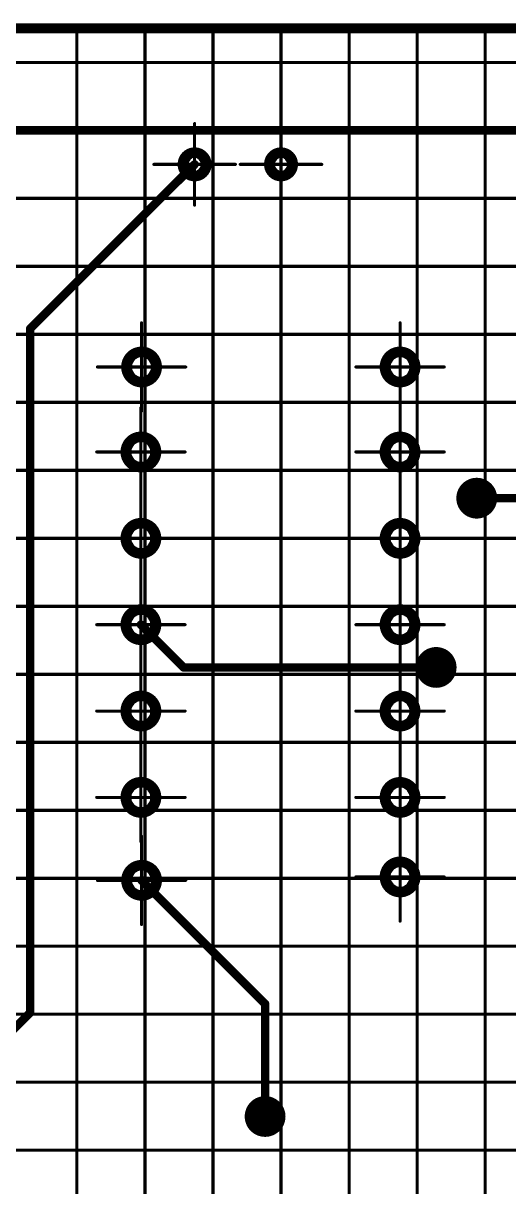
# Model space of a CAD drawing. Header units: millimetres. Extents: x 0 to 841, y 0 to 2540.
# Drawn here: x 731.8 to 760.4, y 2392.9 to 2461.3 of the extents above; entities that cross this region are included whole.
import ezdxf

# ---------------------------------------------------------------- set-up
doc = ezdxf.new("R2010")
doc.units = ezdxf.units.MM
for name, color, linetype in [('Mechanical11', 56, 'Continuous'), ('Mechanical12', 56, 'Continuous'), ('Mechanical7', 56, 'Continuous'), ('Mechanical9', 56, 'Continuous')]:
    doc.layers.add(name, color=color, linetype=linetype)

# ---------------------------------------------------------------- blocks, each defined once
blk = doc.blocks.new('BOASVIEW______B______L_____2__2_32_1_B_3')
at = {"layer": 'Mechanical11'}
for p, q in [((-274.766, -159.515), (-275, -159.468)), ((-275, -159.468), (-275, -160.08)), ((-259.566, -159.315), (-259.8, -159.268)), ((-259.8, -159.268), (-259.8, -159.88)), ((-259.367, -159.447), (-259.566, -159.315)), ((-259.235, -159.646), (-259.367, -159.447)), ((-275, -160.08), (-274.388, -160.08)), ((-275, -160.08), (-275, -160.692)), ((-274.388, -160.08), (-275, -160.08)), ((-274.567, -159.647), (-274.766, -159.515)), ((-274.435, -159.846), (-274.567, -159.647)), ((-274.388, -160.08), (-274.435, -159.846)), ((-274.435, -160.314), (-274.388, -160.08)), ((-259.8, -159.88), (-259.188, -159.88)), ((-259.8, -159.88), (-259.8, -160.492)), ((-259.188, -159.88), (-259.8, -159.88)), ((-259.367, -160.313), (-259.235, -160.114)), ((-259.188, -159.88), (-259.235, -159.646)), ((-259.235, -160.114), (-259.188, -159.88)), ((-275, -160.692), (-274.766, -160.645)), ((-274.766, -160.645), (-274.567, -160.513)), ((-274.567, -160.513), (-274.435, -160.314)), ((-259.8, -160.492), (-259.566, -160.445)), ((-259.566, -160.445), (-259.367, -160.313)), ((-274.766, -164.195), (-275, -164.148)), ((-275, -164.148), (-275, -164.76)), ((-274.567, -164.327), (-274.766, -164.195)), ((-259.526, -164.195), (-259.76, -164.148)), ((-259.76, -164.148), (-259.76, -164.76)), ((-259.327, -164.327), (-259.526, -164.195)), ((-275, -164.76), (-274.388, -164.76)), ((-275, -164.76), (-275, -165.372)), ((-274.388, -164.76), (-275, -164.76)), ((-274.435, -164.526), (-274.567, -164.327)), ((-274.388, -164.76), (-274.435, -164.526)), ((-274.435, -164.994), (-274.388, -164.76)), ((-259.76, -164.76), (-259.148, -164.76)), ((-259.76, -164.76), (-259.76, -165.372)), ((-259.148, -164.76), (-259.76, -164.76)), ((-259.195, -164.526), (-259.327, -164.327)), ((-259.148, -164.76), (-259.195, -164.526)), ((-259.195, -164.994), (-259.148, -164.76)), ((-275, -165.372), (-274.766, -165.325)), ((-274.766, -165.325), (-274.567, -165.193)), ((-274.567, -165.193), (-274.435, -164.994)), ((-259.76, -165.372), (-259.526, -165.325)), ((-259.526, -165.325), (-259.327, -165.193)), ((-259.327, -165.193), (-259.195, -164.994)), ((-274.766, -169.275), (-275, -169.228)), ((-275, -169.228), (-275, -169.84)), ((-274.567, -169.407), (-274.766, -169.275)), ((-274.435, -169.606), (-274.567, -169.407)), ((-274.388, -169.84), (-274.435, -169.606)), ((-259.526, -169.275), (-259.76, -169.228)), ((-259.76, -169.228), (-259.76, -169.84)), ((-259.327, -169.407), (-259.526, -169.275)), ((-259.195, -169.606), (-259.327, -169.407)), ((-259.148, -169.84), (-259.195, -169.606)), ((-275, -169.84), (-274.388, -169.84)), ((-275, -169.84), (-275, -170.452)), ((-274.388, -169.84), (-275, -169.84)), ((-275, -170.452), (-274.766, -170.405)), ((-274.766, -170.405), (-274.567, -170.273)), ((-274.567, -170.273), (-274.435, -170.074)), ((-274.435, -170.074), (-274.388, -169.84)), ((-259.76, -169.84), (-259.148, -169.84)), ((-259.76, -169.84), (-259.76, -170.452)), ((-259.148, -169.84), (-259.76, -169.84)), ((-259.76, -170.452), (-259.526, -170.405)), ((-259.526, -170.405), (-259.327, -170.273)), ((-259.327, -170.273), (-259.195, -170.074)), ((-259.195, -170.074), (-259.148, -169.84)), ((-274.766, -174.355), (-275, -174.308)), ((-275, -174.308), (-275, -174.92)), ((-274.567, -174.487), (-274.766, -174.355)), ((-274.435, -174.686), (-274.567, -174.487)), ((-259.526, -174.355), (-259.76, -174.308)), ((-259.76, -174.308), (-259.76, -174.92)), ((-259.327, -174.487), (-259.526, -174.355)), ((-259.195, -174.686), (-259.327, -174.487)), ((-275, -174.92), (-274.388, -174.92)), ((-275, -174.92), (-275, -175.532)), ((-274.388, -174.92), (-275, -174.92)), ((-274.567, -175.353), (-274.435, -175.154)), ((-274.388, -174.92), (-274.435, -174.686)), ((-274.435, -175.154), (-274.388, -174.92)), ((-259.76, -174.92), (-259.148, -174.92)), ((-259.76, -174.92), (-259.76, -175.532)), ((-259.148, -174.92), (-259.76, -174.92)), ((-259.327, -175.353), (-259.195, -175.154)), ((-259.148, -174.92), (-259.195, -174.686)), ((-259.195, -175.154), (-259.148, -174.92)), ((-275, -175.532), (-274.766, -175.485)), ((-274.766, -175.485), (-274.567, -175.353)), ((-259.76, -175.532), (-259.526, -175.485)), ((-259.526, -175.485), (-259.327, -175.353)), ((-274.766, -179.435), (-275, -179.388)), ((-275, -179.388), (-275, -180)), ((-275, -180), (-274.388, -180)), ((-275, -180), (-275, -180.612)), ((-274.388, -180), (-275, -180)), ((-274.567, -179.567), (-274.766, -179.435)), ((-274.435, -179.766), (-274.567, -179.567)), ((-274.388, -180), (-274.435, -179.766)), ((-274.435, -180.234), (-274.388, -180)), ((-259.526, -179.435), (-259.76, -179.388)), ((-259.76, -179.388), (-259.76, -180)), ((-259.76, -180), (-259.148, -180)), ((-259.76, -180), (-259.76, -180.612)), ((-259.148, -180), (-259.76, -180)), ((-259.327, -179.567), (-259.526, -179.435)), ((-259.195, -179.766), (-259.327, -179.567)), ((-259.148, -180), (-259.195, -179.766)), ((-259.195, -180.234), (-259.148, -180)), ((-275, -180.612), (-274.766, -180.565)), ((-274.766, -180.565), (-274.567, -180.433)), ((-274.567, -180.433), (-274.435, -180.234)), ((-259.76, -180.612), (-259.526, -180.565)), ((-259.526, -180.565), (-259.327, -180.433)), ((-259.327, -180.433), (-259.195, -180.234)), ((-274.766, -184.515), (-275, -184.468)), ((-275, -184.468), (-275, -185.08)), ((-274.567, -184.647), (-274.766, -184.515)), ((-274.435, -184.846), (-274.567, -184.647)), ((-259.526, -184.515), (-259.76, -184.468)), ((-259.76, -184.468), (-259.76, -185.08)), ((-259.327, -184.647), (-259.526, -184.515)), ((-259.195, -184.846), (-259.327, -184.647)), ((-275, -185.08), (-274.388, -185.08)), ((-275, -185.08), (-275, -185.692)), ((-274.388, -185.08), (-275, -185.08)), ((-274.567, -185.513), (-274.435, -185.314)), ((-274.388, -185.08), (-274.435, -184.846)), ((-274.435, -185.314), (-274.388, -185.08)), ((-259.76, -185.08), (-259.148, -185.08)), ((-259.76, -185.08), (-259.76, -185.692)), ((-259.148, -185.08), (-259.76, -185.08)), ((-259.327, -185.513), (-259.195, -185.314)), ((-259.148, -185.08), (-259.195, -184.846)), ((-259.195, -185.314), (-259.148, -185.08)), ((-275, -185.692), (-274.766, -185.645)), ((-274.766, -185.645), (-274.567, -185.513)), ((-259.76, -185.692), (-259.526, -185.645)), ((-259.526, -185.645), (-259.327, -185.513)), ((-274.766, -189.515), (-275, -189.468)), ((-275, -189.468), (-275, -190.08)), ((-274.567, -189.647), (-274.766, -189.515)), ((-259.566, -189.515), (-259.8, -189.468)), ((-259.8, -189.468), (-259.8, -190.08)), ((-259.367, -189.647), (-259.566, -189.515)), ((-275, -190.08), (-274.388, -190.08)), ((-275, -190.08), (-275, -190.692)), ((-274.388, -190.08), (-275, -190.08)), ((-274.435, -189.846), (-274.567, -189.647)), ((-274.388, -190.08), (-274.435, -189.846)), ((-274.435, -190.314), (-274.388, -190.08)), ((-259.8, -190.08), (-259.188, -190.08)), ((-259.8, -190.08), (-259.8, -190.692)), ((-259.188, -190.08), (-259.8, -190.08)), ((-259.235, -189.846), (-259.367, -189.647)), ((-259.188, -190.08), (-259.235, -189.846)), ((-259.235, -190.314), (-259.188, -190.08)), ((-275, -190.692), (-274.766, -190.645)), ((-274.766, -190.645), (-274.567, -190.513)), ((-274.567, -190.513), (-274.435, -190.314)), ((-259.8, -190.692), (-259.566, -190.645)), ((-259.566, -190.645), (-259.367, -190.513)), ((-259.367, -190.513), (-259.235, -190.314)), ((-268.377, -201.844), (-268.408, -202)), ((-268.288, -201.712), (-268.377, -201.844)), ((-268.156, -201.623), (-268.288, -201.712)), ((-268, -201.592), (-268.156, -201.623)), ((-267.844, -201.623), (-268, -201.592)), ((-268, -201.592), (-268, -202)), ((-268, -202), (-268, -201.592)), ((-267.712, -201.712), (-267.844, -201.623)), ((-267.623, -201.844), (-267.712, -201.712)), ((-267.592, -202), (-267.623, -201.844)), ((-263.297, -201.844), (-263.328, -202)), ((-263.208, -201.712), (-263.297, -201.844)), ((-263.076, -201.623), (-263.208, -201.712)), ((-262.92, -201.592), (-263.076, -201.623)), ((-262.764, -201.623), (-262.92, -201.592)), ((-262.92, -201.592), (-262.92, -202)), ((-262.92, -202), (-262.92, -201.592)), ((-262.632, -201.712), (-262.764, -201.623)), ((-262.543, -201.844), (-262.632, -201.712)), ((-262.512, -202), (-262.543, -201.844)), ((-268.408, -202), (-268, -202)), ((-268, -202), (-268.408, -202)), ((-268.408, -202), (-268.377, -202.156)), ((-268.377, -202.156), (-268.288, -202.288)), ((-268.288, -202.288), (-268.156, -202.377)), ((-268.156, -202.377), (-268, -202.408)), ((-268, -202), (-267.592, -202)), ((-268, -202.408), (-268, -202)), ((-263.328, -202), (-262.92, -202)), ((-262.92, -202), (-263.328, -202)), ((-263.328, -202), (-263.297, -202.156)), ((-263.297, -202.156), (-263.208, -202.288)), ((-263.208, -202.288), (-263.076, -202.377)), ((-263.076, -202.377), (-262.92, -202.408)), ((-262.92, -202), (-262.512, -202)), ((-262.92, -202.408), (-262.92, -202))]:
    blk.add_line(p, q, dxfattribs=at)
for points, const_width in [([(-266.714, -145.989, 1), (-267.414, -145.989, 1)], 0.7), ([(-267.589, -145.989, 1), (-267.239, -145.989, 1)], 0.35), ([(-266.889, -145.989, 1), (-266.539, -145.989, 1)], 0.35), ([(-276.772, -172.405, 1), (-277.472, -172.405, 1)], 0.7), ([(-277.647, -172.405, 1), (-277.297, -172.405, 1)], 0.35), ([(-276.947, -172.405, 1), (-276.597, -172.405, 1)], 0.35), ([(-279.16, -182.362, 1), (-279.86, -182.362, 1)], 0.7), ([(-280.035, -182.362, 1), (-279.685, -182.362, 1)], 0.35), ([(-279.335, -182.362, 1), (-278.985, -182.362, 1)], 0.35)]:
    blk.add_lwpolyline(points, format="xyb", close=True, dxfattribs=dict(at, const_width=const_width))
at = {"layer": 'Mechanical12'}
for p, q in [((-275, -159.468), (-275.234, -159.515)), ((-275, -160.08), (-275, -159.468)), ((-260.233, -159.447), (-260.365, -159.646)), ((-260.034, -159.315), (-260.233, -159.447)), ((-259.8, -159.268), (-260.034, -159.315)), ((-259.8, -159.88), (-259.8, -159.268)), ((-275.565, -159.846), (-275.612, -160.08)), ((-275.612, -160.08), (-275, -160.08)), ((-275, -160.08), (-275.612, -160.08)), ((-275.612, -160.08), (-275.565, -160.314)), ((-275.433, -159.647), (-275.565, -159.846)), ((-275.234, -159.515), (-275.433, -159.647)), ((-275, -160.692), (-275, -160.08)), ((-260.365, -159.646), (-260.412, -159.88)), ((-260.412, -159.88), (-259.8, -159.88)), ((-259.8, -159.88), (-260.412, -159.88)), ((-260.412, -159.88), (-260.365, -160.114)), ((-260.365, -160.114), (-260.233, -160.313)), ((-259.8, -160.492), (-259.8, -159.88)), ((-275.565, -160.314), (-275.433, -160.513)), ((-275.433, -160.513), (-275.234, -160.645)), ((-275.234, -160.645), (-275, -160.692)), ((-260.233, -160.313), (-260.034, -160.445)), ((-260.034, -160.445), (-259.8, -160.492)), ((-275.234, -164.195), (-275.433, -164.327)), ((-275, -164.148), (-275.234, -164.195)), ((-275, -164.76), (-275, -164.148)), ((-259.994, -164.195), (-260.193, -164.327)), ((-259.76, -164.148), (-259.994, -164.195)), ((-259.76, -164.76), (-259.76, -164.148)), ((-275.565, -164.526), (-275.612, -164.76)), ((-275.612, -164.76), (-275, -164.76)), ((-275, -164.76), (-275.612, -164.76)), ((-275.612, -164.76), (-275.565, -164.994)), ((-275.433, -164.327), (-275.565, -164.526)), ((-275, -165.372), (-275, -164.76)), ((-260.325, -164.526), (-260.372, -164.76)), ((-260.372, -164.76), (-259.76, -164.76)), ((-259.76, -164.76), (-260.372, -164.76)), ((-260.372, -164.76), (-260.325, -164.994)), ((-260.193, -164.327), (-260.325, -164.526)), ((-259.76, -165.372), (-259.76, -164.76)), ((-275.565, -164.994), (-275.433, -165.193)), ((-275.433, -165.193), (-275.234, -165.325)), ((-275.234, -165.325), (-275, -165.372)), ((-260.325, -164.994), (-260.193, -165.193)), ((-260.193, -165.193), (-259.994, -165.325)), ((-259.994, -165.325), (-259.76, -165.372)), ((-275.565, -169.606), (-275.612, -169.84)), ((-275.433, -169.407), (-275.565, -169.606)), ((-275.234, -169.275), (-275.433, -169.407)), ((-275, -169.228), (-275.234, -169.275)), ((-275, -169.84), (-275, -169.228)), ((-260.325, -169.606), (-260.372, -169.84)), ((-260.193, -169.407), (-260.325, -169.606)), ((-259.994, -169.275), (-260.193, -169.407)), ((-259.76, -169.228), (-259.994, -169.275)), ((-259.76, -169.84), (-259.76, -169.228)), ((-275.612, -169.84), (-275, -169.84)), ((-275, -169.84), (-275.612, -169.84)), ((-275.612, -169.84), (-275.565, -170.074)), ((-275.565, -170.074), (-275.433, -170.273)), ((-275.433, -170.273), (-275.234, -170.405)), ((-275.234, -170.405), (-275, -170.452)), ((-275, -170.452), (-275, -169.84)), ((-260.372, -169.84), (-259.76, -169.84)), ((-259.76, -169.84), (-260.372, -169.84)), ((-260.372, -169.84), (-260.325, -170.074)), ((-260.325, -170.074), (-260.193, -170.273)), ((-260.193, -170.273), (-259.994, -170.405)), ((-259.994, -170.405), (-259.76, -170.452)), ((-259.76, -170.452), (-259.76, -169.84)), ((-275.433, -174.487), (-275.565, -174.686)), ((-275.234, -174.355), (-275.433, -174.487)), ((-275, -174.308), (-275.234, -174.355)), ((-275, -174.92), (-275, -174.308)), ((-260.193, -174.487), (-260.325, -174.686)), ((-259.994, -174.355), (-260.193, -174.487)), ((-259.76, -174.308), (-259.994, -174.355)), ((-259.76, -174.92), (-259.76, -174.308)), ((-275.565, -174.686), (-275.612, -174.92)), ((-275.612, -174.92), (-275, -174.92)), ((-275, -174.92), (-275.612, -174.92)), ((-275.612, -174.92), (-275.565, -175.154)), ((-275.565, -175.154), (-275.433, -175.353)), ((-275, -175.532), (-275, -174.92)), ((-260.325, -174.686), (-260.372, -174.92)), ((-260.372, -174.92), (-259.76, -174.92)), ((-259.76, -174.92), (-260.372, -174.92)), ((-260.372, -174.92), (-260.325, -175.154)), ((-260.325, -175.154), (-260.193, -175.353)), ((-259.76, -175.532), (-259.76, -174.92)), ((-275.433, -175.353), (-275.234, -175.485)), ((-275.234, -175.485), (-275, -175.532)), ((-260.193, -175.353), (-259.994, -175.485)), ((-259.994, -175.485), (-259.76, -175.532)), ((-275.565, -179.766), (-275.612, -180)), ((-275.612, -180), (-275, -180)), ((-275, -180), (-275.612, -180)), ((-275.612, -180), (-275.565, -180.234)), ((-275.433, -179.567), (-275.565, -179.766)), ((-275.234, -179.435), (-275.433, -179.567)), ((-275, -179.388), (-275.234, -179.435)), ((-275, -180), (-275, -179.388)), ((-275, -180.612), (-275, -180)), ((-260.325, -179.766), (-260.372, -180)), ((-260.372, -180), (-259.76, -180)), ((-259.76, -180), (-260.372, -180)), ((-260.372, -180), (-260.325, -180.234)), ((-260.193, -179.567), (-260.325, -179.766)), ((-259.994, -179.435), (-260.193, -179.567)), ((-259.76, -179.388), (-259.994, -179.435)), ((-259.76, -180), (-259.76, -179.388)), ((-259.76, -180.612), (-259.76, -180)), ((-275.565, -180.234), (-275.433, -180.433)), ((-275.433, -180.433), (-275.234, -180.565)), ((-275.234, -180.565), (-275, -180.612)), ((-260.325, -180.234), (-260.193, -180.433)), ((-260.193, -180.433), (-259.994, -180.565)), ((-259.994, -180.565), (-259.76, -180.612)), ((-275.433, -184.647), (-275.565, -184.846)), ((-275.234, -184.515), (-275.433, -184.647)), ((-275, -184.468), (-275.234, -184.515)), ((-275, -185.08), (-275, -184.468)), ((-260.193, -184.647), (-260.325, -184.846)), ((-259.994, -184.515), (-260.193, -184.647)), ((-259.76, -184.468), (-259.994, -184.515)), ((-259.76, -185.08), (-259.76, -184.468)), ((-275.565, -184.846), (-275.612, -185.08)), ((-275.612, -185.08), (-275, -185.08)), ((-275, -185.08), (-275.612, -185.08)), ((-275.612, -185.08), (-275.565, -185.314)), ((-275.565, -185.314), (-275.433, -185.513)), ((-275, -185.692), (-275, -185.08)), ((-260.325, -184.846), (-260.372, -185.08)), ((-260.372, -185.08), (-259.76, -185.08)), ((-259.76, -185.08), (-260.372, -185.08)), ((-260.372, -185.08), (-260.325, -185.314)), ((-260.325, -185.314), (-260.193, -185.513)), ((-259.76, -185.692), (-259.76, -185.08)), ((-275.433, -185.513), (-275.234, -185.645)), ((-275.234, -185.645), (-275, -185.692)), ((-260.193, -185.513), (-259.994, -185.645)), ((-259.994, -185.645), (-259.76, -185.692)), ((-275.234, -189.515), (-275.433, -189.647)), ((-275, -189.468), (-275.234, -189.515)), ((-275, -190.08), (-275, -189.468)), ((-260.034, -189.515), (-260.233, -189.647)), ((-259.8, -189.468), (-260.034, -189.515)), ((-259.8, -190.08), (-259.8, -189.468)), ((-275.565, -189.846), (-275.612, -190.08)), ((-275.612, -190.08), (-275, -190.08)), ((-275, -190.08), (-275.612, -190.08)), ((-275.612, -190.08), (-275.565, -190.314)), ((-275.433, -189.647), (-275.565, -189.846)), ((-275, -190.692), (-275, -190.08)), ((-260.365, -189.846), (-260.412, -190.08)), ((-260.412, -190.08), (-259.8, -190.08)), ((-259.8, -190.08), (-260.412, -190.08)), ((-260.412, -190.08), (-260.365, -190.314)), ((-260.233, -189.647), (-260.365, -189.846)), ((-259.8, -190.692), (-259.8, -190.08)), ((-275.565, -190.314), (-275.433, -190.513)), ((-275.433, -190.513), (-275.234, -190.645)), ((-275.234, -190.645), (-275, -190.692)), ((-260.365, -190.314), (-260.233, -190.513)), ((-260.233, -190.513), (-260.034, -190.645)), ((-260.034, -190.645), (-259.8, -190.692)), ((-267.592, -202), (-268, -202)), ((-268, -202), (-268, -202.408)), ((-268, -202.408), (-267.844, -202.377)), ((-267.844, -202.377), (-267.712, -202.288)), ((-267.712, -202.288), (-267.623, -202.156)), ((-267.623, -202.156), (-267.592, -202)), ((-262.512, -202), (-262.92, -202)), ((-262.92, -202), (-262.92, -202.408)), ((-262.92, -202.408), (-262.764, -202.377)), ((-262.764, -202.377), (-262.632, -202.288)), ((-262.632, -202.288), (-262.543, -202.156)), ((-262.543, -202.156), (-262.512, -202))]:
    blk.add_line(p, q, dxfattribs=at)
for points, const_width in [([(-215.096, -113.934), (-253.246, -152.085)], 0.5), ([(-267.064, -145.989), (-267.064, -152.616)], 0.5), ([(-253.246, -152.085), (-253.246, -192.326)], 0.5), ([(-259.8, -159.88), (-267.064, -152.616)], 0.5), ([(-262.275, -172.405), (-277.122, -172.405)], 0.5), ([(-259.76, -174.92), (-262.275, -172.405)], 0.5), ([(-279.51, -182.362), (-297.282, -182.362)], 0.5), ([(-253.246, -192.326), (-262.92, -202)], 0.5), ([(-199.094, -204.002), (-286.918, -204.002)], 0.5), ([(0, -210), (-320, -210)], 0.6), ([(0, -210), (-320, -210)], 0.6)]:
    blk.add_lwpolyline(points, dxfattribs=dict(at, const_width=const_width))
for points, const_width in [([(-266.114, -145.989, 1), (-268.014, -145.989, 1)], 0.5), ([(-268.139, -145.989, 1), (-267.889, -145.989, 1)], 0.25), ([(-267.189, -145.989, 1), (-266.939, -145.989, 1)], 0.25), ([(-266.239, -145.989, 1), (-265.989, -145.989, 1)], 0.25), ([(-253.371, -152.085, 1), (-253.121, -152.085, 1)], 0.25), ([(-253.371, -152.085, 1), (-253.121, -152.085, 1)], 0.25), ([(-267.189, -152.616, 1), (-266.939, -152.616, 1)], 0.25), ([(-267.189, -152.616, 1), (-266.939, -152.616, 1)], 0.25), ([(-258.9, -159.88, 1), (-260.7, -159.88, 1)], 0.6), ([(-274.1, -160.08, 1), (-275.9, -160.08, 1)], 0.6), ([(-276.05, -160.08, 1), (-275.75, -160.08, 1)], 0.3), ([(-274.25, -160.08, 1), (-273.95, -160.08, 1)], 0.3), ([(-260.85, -159.88, 1), (-260.55, -159.88, 1)], 0.3), ([(-259.925, -159.88, 1), (-259.675, -159.88, 1)], 0.25), ([(-259.05, -159.88, 1), (-258.75, -159.88, 1)], 0.3), ([(-274.1, -164.76, 1), (-275.9, -164.76, 1)], 0.6), ([(-258.86, -164.76, 1), (-260.66, -164.76, 1)], 0.6), ([(-276.05, -164.76, 1), (-275.75, -164.76, 1)], 0.3), ([(-274.25, -164.76, 1), (-273.95, -164.76, 1)], 0.3), ([(-260.81, -164.76, 1), (-260.51, -164.76, 1)], 0.3), ([(-259.01, -164.76, 1), (-258.71, -164.76, 1)], 0.3), ([(-274.1, -169.84, 1), (-275.9, -169.84, 1)], 0.6), ([(-258.86, -169.84, 1), (-260.66, -169.84, 1)], 0.6), ([(-276.05, -169.84, 1), (-275.75, -169.84, 1)], 0.3), ([(-274.25, -169.84, 1), (-273.95, -169.84, 1)], 0.3), ([(-260.81, -169.84, 1), (-260.51, -169.84, 1)], 0.3), ([(-259.01, -169.84, 1), (-258.71, -169.84, 1)], 0.3), ([(-276.172, -172.405, 1), (-278.072, -172.405, 1)], 0.5), ([(-278.197, -172.405, 1), (-277.947, -172.405, 1)], 0.25), ([(-277.247, -172.405, 1), (-276.997, -172.405, 1)], 0.25), ([(-276.297, -172.405, 1), (-276.047, -172.405, 1)], 0.25), ([(-262.4, -172.405, 1), (-262.15, -172.405, 1)], 0.25), ([(-262.4, -172.405, 1), (-262.15, -172.405, 1)], 0.25), ([(-274.1, -174.92, 1), (-275.9, -174.92, 1)], 0.6), ([(-258.86, -174.92, 1), (-260.66, -174.92, 1)], 0.6), ([(-276.05, -174.92, 1), (-275.75, -174.92, 1)], 0.3), ([(-274.25, -174.92, 1), (-273.95, -174.92, 1)], 0.3), ([(-260.81, -174.92, 1), (-260.51, -174.92, 1)], 0.3), ([(-259.885, -174.92, 1), (-259.635, -174.92, 1)], 0.25), ([(-259.01, -174.92, 1), (-258.71, -174.92, 1)], 0.3), ([(-274.1, -180, 1), (-275.9, -180, 1)], 0.6), ([(-258.86, -180, 1), (-260.66, -180, 1)], 0.6), ([(-276.05, -180, 1), (-275.75, -180, 1)], 0.3), ([(-274.25, -180, 1), (-273.95, -180, 1)], 0.3), ([(-260.81, -180, 1), (-260.51, -180, 1)], 0.3), ([(-259.01, -180, 1), (-258.71, -180, 1)], 0.3), ([(-278.56, -182.362, 1), (-280.46, -182.362, 1)], 0.5), ([(-280.585, -182.362, 1), (-280.335, -182.362, 1)], 0.25), ([(-279.635, -182.362, 1), (-279.385, -182.362, 1)], 0.25), ([(-278.685, -182.362, 1), (-278.435, -182.362, 1)], 0.25), ([(-274.1, -185.08, 1), (-275.9, -185.08, 1)], 0.6), ([(-258.86, -185.08, 1), (-260.66, -185.08, 1)], 0.6), ([(-276.05, -185.08, 1), (-275.75, -185.08, 1)], 0.3), ([(-274.25, -185.08, 1), (-273.95, -185.08, 1)], 0.3), ([(-260.81, -185.08, 1), (-260.51, -185.08, 1)], 0.3), ([(-259.01, -185.08, 1), (-258.71, -185.08, 1)], 0.3), ([(-274.1, -190.08, 1), (-275.9, -190.08, 1)], 0.6), ([(-258.9, -190.08, 1), (-260.7, -190.08, 1)], 0.6), ([(-276.05, -190.08, 1), (-275.75, -190.08, 1)], 0.3), ([(-274.25, -190.08, 1), (-273.95, -190.08, 1)], 0.3), ([(-260.85, -190.08, 1), (-260.55, -190.08, 1)], 0.3), ([(-259.05, -190.08, 1), (-258.75, -190.08, 1)], 0.3), ([(-253.371, -192.326, 1), (-253.121, -192.326, 1)], 0.25), ([(-253.371, -192.326, 1), (-253.121, -192.326, 1)], 0.25), ([(-267.3, -202, 1), (-268.7, -202, 1)], 0.6), ([(-262.22, -202, 1), (-263.62, -202, 1)], 0.6), ([(-268.85, -202, 1), (-268.55, -202, 1)], 0.3), ([(-267.45, -202, 1), (-267.15, -202, 1)], 0.3), ([(-263.77, -202, 1), (-263.47, -202, 1)], 0.3), ([(-263.045, -202, 1), (-262.795, -202, 1)], 0.25), ([(-262.37, -202, 1), (-262.07, -202, 1)], 0.3)]:
    blk.add_lwpolyline(points, format="xyb", close=True, dxfattribs=dict(at, const_width=const_width))
at = {"layer": 'Mechanical7', "const_width": 0.18}
for points in [[(-275, -157.48), (-275, -162.68)], [(-259.8, -157.28), (-259.8, -162.48)], [(-272.4, -160.08), (-277.6, -160.08)], [(-257.2, -159.88), (-262.4, -159.88)], [(-275, -162.16), (-275, -167.36)], [(-259.76, -162.16), (-259.76, -167.36)], [(-272.4, -164.76), (-277.6, -164.76)], [(-257.16, -164.76), (-262.36, -164.76)], [(-275, -167.24), (-275, -172.44)], [(-259.76, -167.24), (-259.76, -172.44)], [(-272.4, -169.84), (-277.6, -169.84)], [(-257.16, -169.84), (-262.36, -169.84)], [(-275, -172.32), (-275, -177.52)], [(-259.76, -172.32), (-259.76, -177.52)], [(-272.4, -174.92), (-277.6, -174.92)], [(-257.16, -174.92), (-262.36, -174.92)], [(-275, -177.4), (-275, -182.6)], [(-259.76, -177.4), (-259.76, -182.6)], [(-272.4, -180), (-277.6, -180)], [(-257.16, -180), (-262.36, -180)], [(-275, -182.48), (-275, -187.68)], [(-259.76, -182.48), (-259.76, -187.68)], [(-272.4, -185.08), (-277.6, -185.08)], [(-257.16, -185.08), (-262.36, -185.08)], [(-275, -187.48), (-275, -192.68)], [(-259.8, -187.48), (-259.8, -192.68)], [(-272.4, -190.08), (-277.6, -190.08)], [(-257.2, -190.08), (-262.4, -190.08)], [(-268, -199.6), (-268, -204.4)], [(-262.92, -199.6), (-262.92, -204.4)], [(-265.6, -202), (-270.4, -202)], [(-260.52, -202), (-265.32, -202)]]:
    blk.add_lwpolyline(points, dxfattribs=at)
at = {"layer": 'Mechanical7', "const_width": 0.09}
for points in [[(-275.045, -157.48, 1), (-274.955, -157.48, 1)], [(-259.845, -157.28, 1), (-259.755, -157.28, 1)], [(-277.645, -160.08, 1), (-277.555, -160.08, 1)], [(-272.445, -160.08, 1), (-272.355, -160.08, 1)], [(-262.445, -159.88, 1), (-262.355, -159.88, 1)], [(-257.245, -159.88, 1), (-257.155, -159.88, 1)], [(-275.045, -162.16, 1), (-274.955, -162.16, 1)], [(-259.805, -162.16, 1), (-259.715, -162.16, 1)], [(-275.045, -162.68, 1), (-274.955, -162.68, 1)], [(-259.845, -162.48, 1), (-259.755, -162.48, 1)], [(-277.645, -164.76, 1), (-277.555, -164.76, 1)], [(-272.445, -164.76, 1), (-272.355, -164.76, 1)], [(-262.405, -164.76, 1), (-262.315, -164.76, 1)], [(-257.205, -164.76, 1), (-257.115, -164.76, 1)], [(-275.045, -167.24, 1), (-274.955, -167.24, 1)], [(-275.045, -167.36, 1), (-274.955, -167.36, 1)], [(-259.805, -167.24, 1), (-259.715, -167.24, 1)], [(-259.805, -167.36, 1), (-259.715, -167.36, 1)], [(-277.645, -169.84, 1), (-277.555, -169.84, 1)], [(-272.445, -169.84, 1), (-272.355, -169.84, 1)], [(-262.405, -169.84, 1), (-262.315, -169.84, 1)], [(-257.205, -169.84, 1), (-257.115, -169.84, 1)], [(-275.045, -172.32, 1), (-274.955, -172.32, 1)], [(-275.045, -172.44, 1), (-274.955, -172.44, 1)], [(-259.805, -172.32, 1), (-259.715, -172.32, 1)], [(-259.805, -172.44, 1), (-259.715, -172.44, 1)], [(-277.645, -174.92, 1), (-277.555, -174.92, 1)], [(-272.445, -174.92, 1), (-272.355, -174.92, 1)], [(-262.405, -174.92, 1), (-262.315, -174.92, 1)], [(-257.205, -174.92, 1), (-257.115, -174.92, 1)], [(-275.045, -177.4, 1), (-274.955, -177.4, 1)], [(-275.045, -177.52, 1), (-274.955, -177.52, 1)], [(-259.805, -177.4, 1), (-259.715, -177.4, 1)], [(-259.805, -177.52, 1), (-259.715, -177.52, 1)], [(-277.645, -180, 1), (-277.555, -180, 1)], [(-272.445, -180, 1), (-272.355, -180, 1)], [(-262.405, -180, 1), (-262.315, -180, 1)], [(-257.205, -180, 1), (-257.115, -180, 1)], [(-275.045, -182.48, 1), (-274.955, -182.48, 1)], [(-275.045, -182.6, 1), (-274.955, -182.6, 1)], [(-259.805, -182.48, 1), (-259.715, -182.48, 1)], [(-259.805, -182.6, 1), (-259.715, -182.6, 1)], [(-277.645, -185.08, 1), (-277.555, -185.08, 1)], [(-272.445, -185.08, 1), (-272.355, -185.08, 1)], [(-262.405, -185.08, 1), (-262.315, -185.08, 1)], [(-257.205, -185.08, 1), (-257.115, -185.08, 1)], [(-275.045, -187.48, 1), (-274.955, -187.48, 1)], [(-259.845, -187.48, 1), (-259.755, -187.48, 1)], [(-275.045, -187.68, 1), (-274.955, -187.68, 1)], [(-259.805, -187.68, 1), (-259.715, -187.68, 1)], [(-277.645, -190.08, 1), (-277.555, -190.08, 1)], [(-272.445, -190.08, 1), (-272.355, -190.08, 1)], [(-262.445, -190.08, 1), (-262.355, -190.08, 1)], [(-257.245, -190.08, 1), (-257.155, -190.08, 1)], [(-275.045, -192.68, 1), (-274.955, -192.68, 1)], [(-259.845, -192.68, 1), (-259.755, -192.68, 1)], [(-268.045, -199.6, 1), (-267.955, -199.6, 1)], [(-262.965, -199.6, 1), (-262.875, -199.6, 1)], [(-270.445, -202, 1), (-270.355, -202, 1)], [(-265.645, -202, 1), (-265.555, -202, 1)], [(-265.365, -202, 1), (-265.275, -202, 1)], [(-260.565, -202, 1), (-260.475, -202, 1)], [(-268.045, -204.4, 1), (-267.955, -204.4, 1)], [(-262.965, -204.4, 1), (-262.875, -204.4, 1)]]:
    blk.add_lwpolyline(points, format="xyb", close=True, dxfattribs=at)
at = {"layer": 'Mechanical9', "const_width": 0.18}
for points in [[(-280, 0), (-280, -210)], [(-276, 0), (-276, -210)], [(-272, 0), (-272, -210)], [(-268, 0), (-268, -210)], [(-264, 0), (-264, -210)], [(-260, 0), (-260, -210)], [(-256, 0), (-256, -210)], [(0, -144), (-320, -144)], [(0, -148), (-320, -148)], [(0, -152), (-320, -152)], [(0, -156), (-320, -156)], [(0, -160), (-320, -160)], [(0, -164), (-320, -164)], [(0, -168), (-320, -168)], [(0, -172), (-320, -172)], [(0, -176), (-320, -176)], [(0, -180), (-320, -180)], [(0, -184), (-320, -184)], [(0, -188), (-320, -188)], [(0, -192), (-320, -192)], [(0, -196), (-320, -196)], [(0, -200), (-320, -200)], [(0, -204), (-320, -204)], [(0, -208), (-320, -208)], [(0, -210), (-320, -210)]]:
    blk.add_lwpolyline(points, dxfattribs=at)
at = {"layer": 'Mechanical9', "const_width": 0.09}
for points in [[(-280.045, -210, 1), (-279.955, -210, 1)], [(-276.045, -210, 1), (-275.955, -210, 1)], [(-272.045, -210, 1), (-271.955, -210, 1)], [(-268.045, -210, 1), (-267.955, -210, 1)], [(-264.045, -210, 1), (-263.955, -210, 1)], [(-260.045, -210, 1), (-259.955, -210, 1)], [(-256.045, -210, 1), (-255.955, -210, 1)]]:
    blk.add_lwpolyline(points, format="xyb", close=True, dxfattribs=at)

msp = doc.modelspace()

# ---------------------------------------------------------------- block references
at = {"rotation": 180}
msp.add_blockref('BOASVIEW______B______L_____2__2_32_1_B_3', (479, 2251), dxfattribs=at)

doc.saveas('drawing.dxf')
